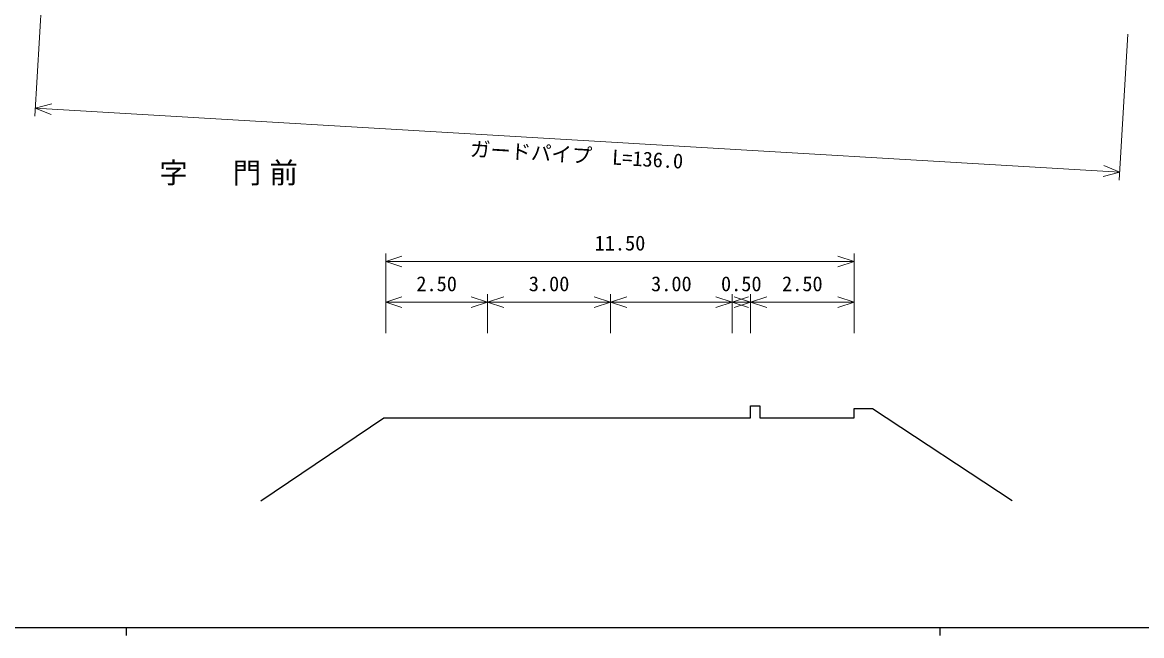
# Model space of a CAD drawing. Units: millimetres, scale not verified. Extents: x 40000 to 680000, y 20000 to 380000.
# Drawn here: x 155268 to 292781, y 204000 to 279324 of the extents above; entities that cross this region are included whole.
import ezdxf
from ezdxf.enums import TextEntityAlignment as Align

# ---------------------------------------------------------------- set-up
doc = ezdxf.new("R2010")
doc.units = ezdxf.units.MM
doc.header["$LTSCALE"] = 1000
for name, color, linetype, lineweight in [('M-BGD', 7, 'Continuous', 25), ('M-BMK-HTXT', 7, 'Continuous', 13), ('M-STR-HTXT', 7, 'Continuous', 13), ('M-TTL-BAND', 7, 'Continuous', 25)]:
    doc.layers.add(name, color=color, linetype=linetype, lineweight=lineweight)
doc.styles.add('ＭＳ ゴシック', font='')
doc.styles.get('ＭＳ ゴシック').set_extended_font_data('MS Gothic')

msp = doc.modelspace()

# ---------------------------------------------------------------- linework, layer by layer
at = {"layer": 'M-BGD'}
msp.add_lwpolyline([(184570, 220545), (199690, 230751), (244714, 230751), (244714, 232244), (245858, 232244), (245858, 230751), (257477, 230751), (257477, 231906), (259710, 231906), (276875, 220604)], dxfattribs=at)
at = {"layer": 'M-STR-HTXT'}
for p, q in [((157845, 285706), (156790, 267793)), ((291091, 277861), (290036, 259947)), ((156849, 268791), (158885, 269339)), ((156849, 268791), (290095, 260945)), ((156849, 268791), (158806, 268008)), ((290095, 260945), (288137, 261729)), ((290095, 260945), (288059, 260397)), ((199903, 241139), (199903, 250950)), ((199903, 249950), (201903, 250616)), ((257477, 249950), (255477, 250616)), ((257477, 241139), (257477, 250950)), ((199903, 249950), (257477, 249950)), ((199903, 249950), (201903, 249283)), ((257477, 249950), (255477, 249283)), ((199903, 244950), (201903, 245616)), ((199903, 244950), (212426, 244950)), ((199903, 244950), (201903, 244283)), ((212426, 244950), (210426, 245616)), ((212426, 244950), (210426, 244283)), ((212426, 241139), (212426, 245950)), ((212426, 244950), (214426, 245616)), ((212426, 244950), (227536, 244950)), ((212426, 244950), (214426, 244283)), ((227536, 244950), (225536, 245616)), ((227536, 244950), (225536, 244283)), ((227536, 241139), (227536, 245950)), ((227536, 244950), (229536, 245616)), ((227536, 244950), (242477, 244950)), ((227536, 244950), (229536, 244283)), ((242477, 244950), (240477, 245616)), ((242477, 244950), (240477, 244283)), ((242477, 241139), (242477, 245950)), ((242477, 244950), (244477, 245616)), ((242477, 244950), (244714, 244950)), ((242477, 244950), (244477, 244283)), ((244714, 244950), (242714, 245616)), ((244714, 244950), (242714, 244283)), ((244714, 241139), (244714, 245950)), ((244714, 244950), (246714, 245616)), ((244714, 244950), (257477, 244950)), ((244714, 244950), (246714, 244283)), ((257477, 244950), (255477, 245616)), ((257477, 244950), (255477, 244283))]:
    msp.add_line(p, q, dxfattribs=at)
at = {"layer": 'M-TTL-BAND'}
for p, q in [((40000, 205000), (579000, 205000)), ((168000, 205000), (168000, 204000)), ((268000, 205000), (268000, 204000))]:
    msp.add_line(p, q, dxfattribs=at)

# ---------------------------------------------------------------- texts
at = {"layer": 'M-BMK-HTXT', "insert": (181114, 260707), "char_height": 2566, "attachment_point": 5, "style": 'ＭＳ ゴシック'}
msp.add_mtext('\\T1.29;字\u3000門前', dxfattribs=at)
at = {"layer": 'M-STR-HTXT', "style": 'ＭＳ ゴシック'}
msp.add_text('ガードパイプ  L=136.0', height=1833, rotation=356.63, dxfattribs=at).set_placement((223278, 261574), align=Align.BOTTOM_CENTER)
for s, p in [('11.50', (228690, 250750)), ('2.50', (206164, 245750)), ('3.00', (219981, 245750)), ('3.00', (235006, 245750)), ('0.50', (243595, 245750)), ('2.50', (251096, 245750))]:
    msp.add_text(s, height=1833, dxfattribs=at).set_placement(p, align=Align.BOTTOM_CENTER)

doc.saveas('drawing.dxf')
